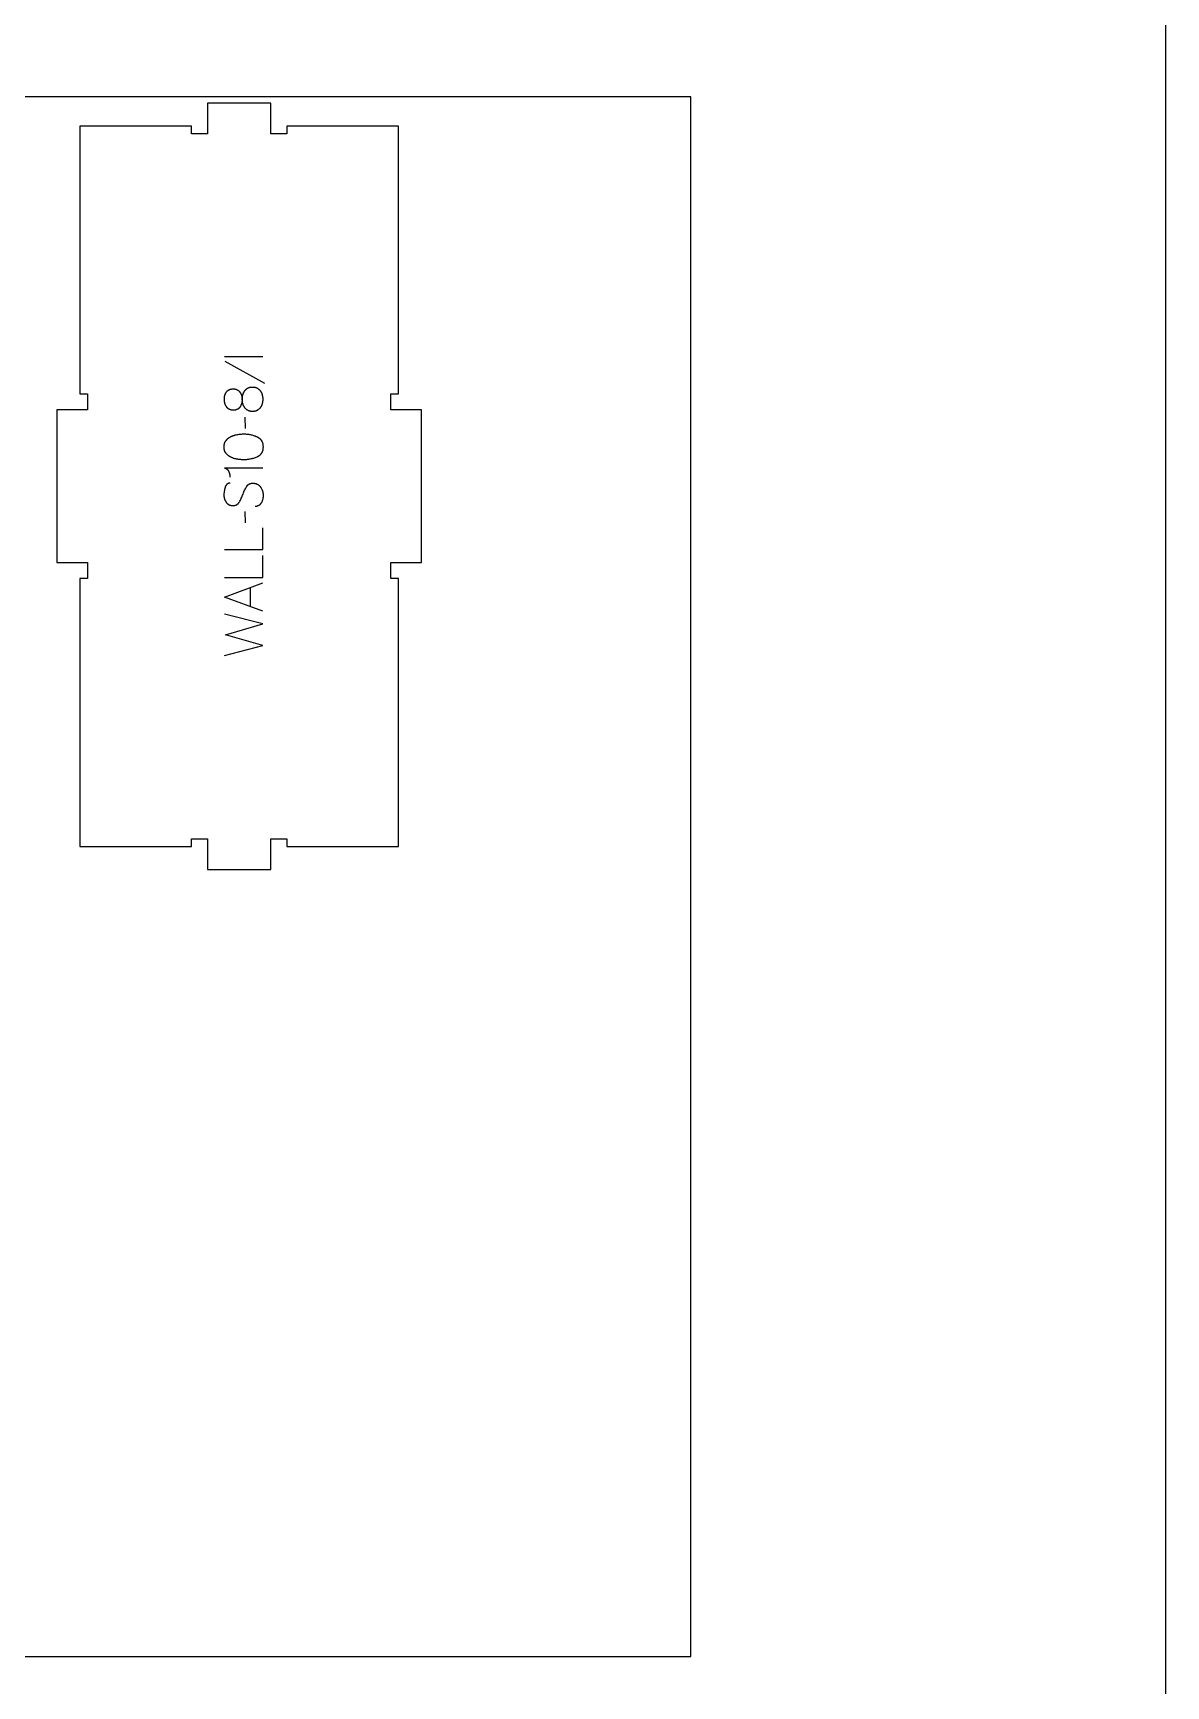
# Model space of a CAD drawing. Extents: x 2032 to 5216, y -10461 to -4867.
# Drawn here: x 4329 to 5216, y -9454 to -8161 of the extents above; entities that cross this region are included whole.
import ezdxf

# ---------------------------------------------------------------- set-up
doc = ezdxf.new("R2010")
doc.units = 0
for name, color, linetype in [('0_SHEET_SPRUCEPLY_2440X122', 1, 'CONTINUOUS'), ('1_ANYTOOL_1MMDEEP_LABELS_S', 2, 'CONTINUOUS'), ('4_ANYTOOL_CUTTHROUGH_OUTSI', 5, 'CONTINUOUS'), ('DONOTCUT', 18, 'CONTINUOUS')]:
    doc.layers.add(name, color=color, linetype=linetype)

msp = doc.modelspace()

# ---------------------------------------------------------------- linework, layer by layer
at = {"layer": '0_SHEET_SPRUCEPLY_2440X122'}
msp.add_lwpolyline([(2403.9, -8211.2), (2403.9, -9431.2), (4843.9, -9431.2), (4843.9, -8211.2)], close=True, dxfattribs=at)
at = {"layer": '1_ANYTOOL_1MMDEEP_LABELS_S'}
for points in [[(4478.9, -8414.3), (4508.9, -8414.3)], [(4479.4, -8417.8), (4510.2, -8435)], [(4495, -8461.7), (4495.1, -8470.5)], [(4508.9, -8501.5), (4478.9, -8501.5), (4479, -8501.5), (4479.2, -8501.5), (4479.3, -8501.5), (4479.5, -8501.6), (4479.6, -8501.6), (4479.7, -8501.7), (4479.9, -8501.7), (4480, -8501.7), (4480.1, -8501.8), (4480.2, -8501.9), (4480.3, -8501.9), (4480.4, -8501.9), (4480.4, -8501.9), (4480.5, -8502), (4480.5, -8502), (4480.6, -8502), (4480.7, -8502.1), (4480.7, -8502.1), (4480.8, -8502.2), (4480.8, -8502.2), (4480.9, -8502.2), (4480.9, -8502.3), (4481, -8502.3), (4481, -8502.4), (4481.1, -8502.4), (4481.1, -8502.4), (4481.2, -8502.5), (4481.2, -8502.5), (4481.3, -8502.6), (4481.3, -8502.6), (4481.4, -8502.7), (4481.4, -8502.7), (4481.5, -8502.8), (4481.6, -8502.9), (4481.7, -8503.1), (4481.8, -8503.2), (4481.9, -8503.3), (4481.9, -8503.4), (4482, -8503.5), (4482.1, -8503.7), (4482.1, -8503.8), (4482.2, -8503.9), (4482.3, -8504.1), (4482.4, -8504.4), (4482.5, -8504.7), (4482.6, -8504.9), (4482.7, -8505.2), (4482.8, -8505.5), (4482.9, -8505.8), (4482.9, -8506.1), (4483, -8506.3), (4483.1, -8506.6), (4483.1, -8506.9), (4483.1, -8507.1), (4483.2, -8507.4), (4483.2, -8507.7), (4483.2, -8507.9), (4483.2, -8508.2), (4483.2, -8508.5)], [(4483.5, -8513.3), (4483.3, -8513.3), (4483.2, -8513.4), (4483.1, -8513.4), (4483, -8513.4), (4482.9, -8513.4), (4482.9, -8513.4), (4482.8, -8513.4), (4482.7, -8513.4), (4482.6, -8513.4), (4482.5, -8513.4), (4482.4, -8513.5), (4482.3, -8513.5), (4482.3, -8513.5), (4482.2, -8513.5), (4482.1, -8513.5), (4482, -8513.6), (4481.9, -8513.6), (4481.9, -8513.6), (4481.8, -8513.7), (4481.7, -8513.7), (4481.7, -8513.7), (4481.6, -8513.8), (4481.5, -8513.8), (4481.4, -8513.8), (4481.4, -8513.9), (4481.3, -8513.9), (4481.2, -8514), (4481.2, -8514), (4481.1, -8514.1), (4481, -8514.1), (4481, -8514.2), (4480.9, -8514.2), (4480.9, -8514.3), (4480.8, -8514.3), (4480.7, -8514.4), (4480.7, -8514.4), (4480.6, -8514.5), (4480.6, -8514.6), (4480.5, -8514.6), (4480.5, -8514.7), (4480.4, -8514.8), (4480.4, -8514.8), (4480.3, -8514.9), (4480.3, -8515), (4480.2, -8515), (4480.2, -8515.1), (4480.1, -8515.2), (4480.1, -8515.3), (4480, -8515.3), (4480, -8515.4), (4479.9, -8515.5), (4479.9, -8515.7), (4479.8, -8515.9), (4479.7, -8516), (4479.6, -8516.2), (4479.6, -8516.4), (4479.5, -8516.6), (4479.3, -8517.4), (4479.1, -8518.2), (4478.9, -8519), (4478.8, -8519.8), (4478.7, -8520.2), (4478.7, -8520.5), (4478.7, -8520.9), (4478.6, -8521.3), (4478.6, -8521.7), (4478.6, -8522), (4478.6, -8522.4), (4478.6, -8522.7), (4478.6, -8522.9), (4478.6, -8523.1), (4478.6, -8523.3), (4478.6, -8523.5), (4478.6, -8523.7), (4478.6, -8523.9), (4478.7, -8524.1), (4478.7, -8524.3), (4478.7, -8524.4), (4478.7, -8524.6), (4478.8, -8524.8), (4478.8, -8525), (4478.9, -8525.2), (4478.9, -8525.3), (4479, -8525.5), (4479, -8525.7), (4479.1, -8525.9), (4479.1, -8526), (4479.2, -8526.2), (4479.3, -8526.4), (4479.4, -8526.6), (4479.4, -8526.7), (4479.5, -8526.9), (4479.6, -8527.1), (4479.7, -8527.2), (4479.8, -8527.4), (4479.9, -8527.6), (4480, -8527.7), (4480.1, -8527.9), (4480.2, -8528), (4480.3, -8528.2), (4480.4, -8528.3), (4480.5, -8528.5), (4480.6, -8528.6), (4480.7, -8528.8), (4480.9, -8528.9), (4481, -8529.1), (4481.1, -8529.2), (4481.3, -8529.3), (4481.4, -8529.4), (4481.5, -8529.5), (4481.7, -8529.7), (4481.8, -8529.8), (4482, -8529.9), (4482.1, -8530), (4482.3, -8530), (4482.4, -8530.1), (4482.6, -8530.2), (4482.8, -8530.3), (4482.9, -8530.4), (4483.1, -8530.4), (4483.3, -8530.5), (4483.5, -8530.5), (4483.6, -8530.6), (4483.8, -8530.6), (4484, -8530.7), (4484.2, -8530.7), (4484.4, -8530.7), (4484.6, -8530.8), (4484.8, -8530.8), (4485, -8530.8), (4485.2, -8530.8), (4485.4, -8530.8), (4485.6, -8530.8), (4485.8, -8530.8), (4486, -8530.8), (4486.2, -8530.8), (4486.4, -8530.8), (4486.6, -8530.8), (4486.8, -8530.7), (4487, -8530.7), (4487.2, -8530.7), (4487.4, -8530.6), (4487.6, -8530.6), (4487.8, -8530.5), (4487.9, -8530.4), (4488, -8530.4), (4488.1, -8530.4), (4488.2, -8530.3), (4488.3, -8530.3), (4488.4, -8530.2), (4488.4, -8530.2), (4488.5, -8530.2), (4488.6, -8530.1), (4488.7, -8530.1), (4488.8, -8530), (4488.8, -8530), (4488.9, -8529.9), (4489, -8529.9), (4489.1, -8529.8), (4489.1, -8529.8), (4489.2, -8529.7), (4489.3, -8529.7), (4489.3, -8529.6), (4489.4, -8529.6), (4489.5, -8529.5), (4489.5, -8529.4), (4489.6, -8529.4), (4489.7, -8529.3), (4489.7, -8529.2), (4489.9, -8529.1), (4490, -8529), (4490.1, -8528.8), (4490.2, -8528.7), (4490.3, -8528.5), (4490.4, -8528.3), (4490.6, -8528.2), (4490.7, -8528), (4491, -8527.3), (4491.4, -8526.6), (4491.8, -8525.8), (4492.1, -8525), (4492.5, -8524.3), (4492.8, -8523.5), (4493.1, -8522.7), (4493.5, -8521.8), (4493.8, -8521), (4494.1, -8520.2), (4494.4, -8519.4), (4494.8, -8518.6), (4495.2, -8517.9), (4495.6, -8517.2), (4496, -8516.5), (4496.4, -8515.8), (4496.5, -8515.6), (4496.6, -8515.5), (4496.7, -8515.3), (4496.8, -8515.2), (4496.9, -8515.2), (4496.9, -8515.1), (4497, -8515), (4497, -8514.9), (4497.1, -8514.9), (4497.2, -8514.8), (4497.2, -8514.7), (4497.3, -8514.7), (4497.4, -8514.6), (4497.4, -8514.6), (4497.5, -8514.5), (4497.6, -8514.4), (4497.7, -8514.4), (4497.7, -8514.3), (4497.8, -8514.3), (4497.9, -8514.2), (4498, -8514.2), (4498, -8514.1), (4498.1, -8514.1), (4498.2, -8514), (4498.3, -8514), (4498.4, -8514), (4498.4, -8513.9), (4498.5, -8513.9), (4498.6, -8513.8), (4498.7, -8513.8), (4498.8, -8513.8), (4498.9, -8513.7), (4499, -8513.7), (4499.1, -8513.7), (4499.1, -8513.6), (4499.2, -8513.6), (4499.3, -8513.6), (4499.5, -8513.5), (4499.7, -8513.5), (4499.9, -8513.5), (4500.1, -8513.4), (4500.3, -8513.4), (4500.5, -8513.4), (4500.7, -8513.4), (4500.9, -8513.4), (4501.2, -8513.4), (4501.4, -8513.4), (4501.6, -8513.4), (4501.8, -8513.4), (4502.1, -8513.4), (4502.3, -8513.4), (4502.5, -8513.5), (4502.7, -8513.5), (4503, -8513.5), (4503.2, -8513.6), (4503.4, -8513.6), (4503.6, -8513.7), (4503.8, -8513.8), (4504, -8513.8), (4504.2, -8513.9), (4504.4, -8514), (4504.6, -8514.1), (4504.7, -8514.1), (4504.9, -8514.2), (4505.1, -8514.3), (4505.3, -8514.4), (4505.4, -8514.5), (4505.6, -8514.6), (4505.8, -8514.8), (4505.9, -8514.9), (4506.1, -8515), (4506.2, -8515.1), (4506.4, -8515.3), (4506.5, -8515.4), (4506.6, -8515.6), (4506.8, -8515.7), (4506.9, -8515.9), (4507, -8516), (4507.2, -8516.2), (4507.3, -8516.4), (4507.4, -8516.6), (4507.6, -8516.9), (4507.8, -8517.3), (4508, -8517.7), (4508.2, -8518), (4508.4, -8518.4), (4508.5, -8518.8), (4508.6, -8519), (4508.6, -8519.2), (4508.7, -8519.3), (4508.8, -8519.5), (4508.8, -8519.7), (4508.9, -8519.9), (4508.9, -8520.1), (4509, -8520.3), (4509, -8520.5), (4509.1, -8520.7), (4509.1, -8520.9), (4509.1, -8521.1), (4509.1, -8521.3), (4509.2, -8521.5), (4509.2, -8521.9), (4509.2, -8522.3), (4509.3, -8522.8), (4509.3, -8523.2), (4509.2, -8523.6), (4509.2, -8524), (4509.2, -8524.4), (4509.1, -8524.8), (4509.1, -8525.2), (4509, -8525.5), (4508.9, -8525.9), (4508.8, -8526.3), (4508.7, -8526.7), (4508.5, -8527), (4508.4, -8527.4), (4508.2, -8527.8), (4508.1, -8528.1), (4507.9, -8528.5), (4507.7, -8528.8), (4507.6, -8529), (4507.5, -8529.1), (4507.4, -8529.3), (4507.3, -8529.5), (4507.2, -8529.6), (4507.1, -8529.7), (4506.9, -8529.9), (4506.8, -8530), (4506.7, -8530.1), (4506.6, -8530.3), (4506.4, -8530.4), (4506.3, -8530.5), (4506.2, -8530.5), (4506.2, -8530.6), (4506.1, -8530.6), (4506, -8530.7), (4506, -8530.7), (4505.9, -8530.8), (4505.8, -8530.8), (4505.7, -8530.9), (4505.7, -8530.9), (4505.6, -8531), (4505.5, -8531), (4505.5, -8531), (4505.4, -8531.1), (4505.3, -8531.1), (4505.2, -8531.1), (4505.1, -8531.2), (4505.1, -8531.2), (4505, -8531.2), (4504.9, -8531.3), (4504.8, -8531.3), (4504.7, -8531.3), (4504.5, -8531.4), (4504.3, -8531.4), (4504.1, -8531.5), (4504, -8531.5), (4503.8, -8531.5), (4503.6, -8531.5), (4503.4, -8531.5), (4503.2, -8531.6), (4503, -8531.6)], [(4495, -8535.6), (4495.1, -8544.4)], [(4478.9, -8565.3), (4508.9, -8565.3), (4508.9, -8548.2)], [(4478.9, -8587.1), (4508.9, -8587.1), (4508.9, -8570)], [(4508.9, -8613.4), (4478.9, -8602.5), (4508.9, -8591.4)], [(4499.4, -8609.9), (4499.4, -8595)], [(4478.9, -8648.1), (4508.9, -8640.4), (4479.8, -8631.9), (4508.9, -8623.4), (4478.9, -8615.9)]]:
    msp.add_lwpolyline(points, dxfattribs=at)
for points in [[(4478.9, -8447.6), (4478.9, -8447.1), (4478.9, -8446.7), (4479, -8446.3), (4479, -8446.1), (4479, -8446), (4479, -8445.8), (4479.1, -8445.6), (4479.1, -8445.4), (4479.1, -8445.2), (4479.2, -8445), (4479.2, -8444.8), (4479.3, -8444.6), (4479.3, -8444.5), (4479.4, -8444.3), (4479.4, -8444.1), (4479.5, -8444), (4479.6, -8443.8), (4479.6, -8443.6), (4479.7, -8443.4), (4479.8, -8443.3), (4479.8, -8443.1), (4479.9, -8443), (4480, -8442.8), (4480.1, -8442.6), (4480.2, -8442.5), (4480.3, -8442.3), (4480.4, -8442.2), (4480.5, -8442), (4480.6, -8441.9), (4480.7, -8441.8), (4480.8, -8441.6), (4480.9, -8441.5), (4481, -8441.4), (4481.1, -8441.2), (4481.3, -8441.1), (4481.4, -8441), (4481.5, -8440.9), (4481.7, -8440.8), (4481.8, -8440.7), (4481.9, -8440.6), (4482.1, -8440.5), (4482.2, -8440.4), (4482.4, -8440.3), (4482.5, -8440.2), (4482.7, -8440.2), (4482.9, -8440.1), (4483, -8440), (4483.2, -8440), (4483.4, -8439.9), (4483.5, -8439.9), (4483.7, -8439.8), (4483.9, -8439.8), (4484.1, -8439.7), (4484.3, -8439.7), (4484.5, -8439.7), (4484.7, -8439.6), (4484.9, -8439.6), (4485.1, -8439.6), (4485.3, -8439.6), (4485.5, -8439.6), (4485.7, -8439.6), (4485.9, -8439.6), (4486.1, -8439.6), (4486.3, -8439.6), (4486.6, -8439.6), (4486.8, -8439.6), (4487, -8439.7), (4487.2, -8439.7), (4487.4, -8439.7), (4487.6, -8439.8), (4487.8, -8439.8), (4488, -8439.9), (4488.1, -8439.9), (4488.3, -8440), (4488.5, -8440.1), (4488.7, -8440.2), (4488.9, -8440.2), (4489, -8440.3), (4489.2, -8440.4), (4489.3, -8440.5), (4489.5, -8440.6), (4489.6, -8440.7), (4489.8, -8440.8), (4489.9, -8440.9), (4490.1, -8441), (4490.2, -8441.2), (4490.4, -8441.3), (4490.5, -8441.4), (4490.6, -8441.6), (4490.7, -8441.7), (4490.9, -8441.8), (4491, -8442), (4491.1, -8442.2), (4491.2, -8442.3), (4491.3, -8442.5), (4491.4, -8442.6), (4491.5, -8442.8), (4491.6, -8443), (4491.7, -8443.1), (4491.8, -8443.3), (4491.8, -8443.5), (4491.9, -8443.7), (4492, -8443.8), (4492.1, -8444), (4492.2, -8444.2), (4492.2, -8444.4), (4492.3, -8444.5), (4492.3, -8444.7), (4492.4, -8444.9), (4492.5, -8445.1), (4492.5, -8445.3), (4492.5, -8445.4), (4492.6, -8445.6), (4492.6, -8445.8), (4492.7, -8446), (4492.7, -8446.2), (4492.7, -8446.4), (4492.8, -8446.6), (4492.8, -8446.8), (4492.8, -8447), (4492.8, -8447.1), (4492.8, -8447.3), (4492.8, -8447.5), (4492.8, -8447.9), (4492.8, -8448.3), (4492.8, -8448.7), (4492.8, -8449.1), (4492.8, -8449.3), (4492.7, -8449.5), (4492.7, -8449.6), (4492.7, -8449.8), (4492.6, -8450), (4492.6, -8450.2), (4492.6, -8450.4), (4492.5, -8450.5), (4492.5, -8450.7), (4492.4, -8450.9), (4492.4, -8451.1), (4492.3, -8451.3), (4492.3, -8451.4), (4492.2, -8451.6), (4492.1, -8451.8), (4492.1, -8452), (4492, -8452.1), (4491.9, -8452.3), (4491.8, -8452.5), (4491.8, -8452.6), (4491.6, -8453), (4491.4, -8453.3), (4491.2, -8453.6), (4491.1, -8453.8), (4491, -8453.9), (4490.9, -8454.1), (4490.8, -8454.2), (4490.7, -8454.4), (4490.5, -8454.5), (4490.5, -8454.6), (4490.4, -8454.6), (4490.3, -8454.7), (4490.3, -8454.8), (4490.2, -8454.8), (4490.1, -8454.9), (4490.1, -8454.9), (4490, -8455), (4489.9, -8455), (4489.9, -8455.1), (4489.8, -8455.2), (4489.7, -8455.2), (4489.6, -8455.3), (4489.6, -8455.3), (4489.5, -8455.3), (4489.4, -8455.4), (4489.2, -8455.5), (4489.1, -8455.6), (4488.9, -8455.6), (4488.7, -8455.7), (4488.6, -8455.8), (4488.4, -8455.8), (4488.2, -8455.9), (4488, -8456), (4487.8, -8456), (4487.6, -8456.1), (4487.4, -8456.1), (4487.2, -8456.1), (4487, -8456.2), (4486.8, -8456.2), (4486.6, -8456.2), (4486.4, -8456.2), (4486.2, -8456.2), (4485.9, -8456.2), (4485.7, -8456.2), (4485.5, -8456.2), (4485.3, -8456.2), (4485.1, -8456.2), (4484.8, -8456.2), (4484.6, -8456.1), (4484.4, -8456.1), (4484.2, -8456), (4484, -8456), (4483.9, -8456), (4483.7, -8455.9), (4483.5, -8455.8), (4483.3, -8455.8), (4483.1, -8455.7), (4483, -8455.6), (4482.8, -8455.6), (4482.6, -8455.5), (4482.5, -8455.4), (4482.3, -8455.3), (4482.1, -8455.2), (4482.1, -8455.1), (4482, -8455.1), (4481.9, -8455), (4481.9, -8455), (4481.7, -8454.9), (4481.6, -8454.7), (4481.4, -8454.6), (4481.3, -8454.5), (4481.2, -8454.3), (4481.1, -8454.2), (4480.9, -8454), (4480.8, -8453.9), (4480.7, -8453.7), (4480.6, -8453.6), (4480.5, -8453.4), (4480.4, -8453.2), (4480.3, -8453.1), (4480.2, -8452.9), (4480.1, -8452.7), (4480, -8452.6), (4479.9, -8452.4), (4479.9, -8452.2), (4479.8, -8452), (4479.7, -8451.9), (4479.6, -8451.7), (4479.6, -8451.5), (4479.5, -8451.3), (4479.4, -8451.1), (4479.4, -8450.9), (4479.3, -8450.8), (4479.3, -8450.6), (4479.2, -8450.4), (4479.2, -8450.2), (4479.1, -8450), (4479.1, -8449.8), (4479.1, -8449.6), (4479, -8449.2), (4479, -8448.8), (4478.9, -8448.4), (4478.9, -8448)], [(4492.9, -8447.7), (4492.9, -8447.2), (4493, -8446.6), (4493, -8446.4), (4493, -8446.1), (4493, -8445.9), (4493.1, -8445.6), (4493.1, -8445.4), (4493.1, -8445.1), (4493.2, -8444.9), (4493.2, -8444.7), (4493.3, -8444.4), (4493.3, -8444.2), (4493.4, -8444), (4493.5, -8443.8), (4493.5, -8443.6), (4493.6, -8443.4), (4493.7, -8443.1), (4493.8, -8442.9), (4493.9, -8442.7), (4494, -8442.5), (4494.1, -8442.3), (4494.2, -8442.1), (4494.3, -8442), (4494.4, -8441.8), (4494.5, -8441.6), (4494.6, -8441.4), (4494.7, -8441.2), (4494.9, -8441.1), (4495, -8440.9), (4495.1, -8440.7), (4495.3, -8440.6), (4495.4, -8440.4), (4495.6, -8440.3), (4495.7, -8440.1), (4495.9, -8440), (4496, -8439.8), (4496.2, -8439.7), (4496.3, -8439.6), (4496.5, -8439.4), (4496.6, -8439.3), (4496.8, -8439.2), (4497, -8439.1), (4497.2, -8439), (4497.3, -8438.9), (4497.5, -8438.8), (4497.7, -8438.7), (4497.9, -8438.7), (4498.1, -8438.6), (4498.2, -8438.5), (4498.4, -8438.5), (4498.6, -8438.4), (4498.8, -8438.3), (4499, -8438.3), (4499.2, -8438.3), (4499.4, -8438.2), (4499.6, -8438.2), (4499.8, -8438.2), (4500.1, -8438.1), (4500.3, -8438.1), (4500.5, -8438.1), (4500.7, -8438.1), (4500.9, -8438.1), (4501.2, -8438.1), (4501.4, -8438.1), (4501.6, -8438.1), (4501.8, -8438.1), (4502, -8438.2), (4502.3, -8438.2), (4502.5, -8438.2), (4502.7, -8438.3), (4502.9, -8438.3), (4503.1, -8438.3), (4503.3, -8438.4), (4503.5, -8438.5), (4503.7, -8438.5), (4503.8, -8438.6), (4504, -8438.7), (4504.2, -8438.7), (4504.4, -8438.8), (4504.6, -8438.9), (4504.7, -8439), (4504.9, -8439.1), (4505.1, -8439.2), (4505.2, -8439.3), (4505.4, -8439.4), (4505.6, -8439.6), (4505.7, -8439.7), (4505.9, -8439.8), (4506, -8440), (4506.2, -8440.1), (4506.3, -8440.3), (4506.5, -8440.4), (4506.6, -8440.6), (4506.7, -8440.7), (4506.9, -8440.9), (4507, -8441.1), (4507.1, -8441.2), (4507.3, -8441.4), (4507.4, -8441.6), (4507.5, -8441.8), (4507.6, -8442), (4507.7, -8442.1), (4507.8, -8442.3), (4507.9, -8442.5), (4508, -8442.7), (4508.1, -8442.9), (4508.1, -8443.1), (4508.2, -8443.4), (4508.3, -8443.6), (4508.4, -8443.8), (4508.4, -8444), (4508.5, -8444.2), (4508.6, -8444.4), (4508.6, -8444.7), (4508.7, -8444.9), (4508.7, -8445.1), (4508.7, -8445.4), (4508.8, -8445.6), (4508.8, -8445.9), (4508.8, -8446.1), (4508.9, -8446.4), (4508.9, -8446.6), (4508.9, -8447.2), (4508.9, -8447.7), (4508.9, -8448.2), (4508.9, -8448.7), (4508.9, -8449), (4508.8, -8449.2), (4508.8, -8449.5), (4508.8, -8449.7), (4508.7, -8450), (4508.7, -8450.2), (4508.7, -8450.4), (4508.6, -8450.7), (4508.6, -8450.9), (4508.5, -8451.1), (4508.4, -8451.3), (4508.4, -8451.6), (4508.3, -8451.8), (4508.2, -8452), (4508.1, -8452.2), (4508.1, -8452.4), (4508, -8452.6), (4507.9, -8452.8), (4507.8, -8453), (4507.7, -8453.2), (4507.6, -8453.4), (4507.5, -8453.6), (4507.4, -8453.7), (4507.3, -8453.9), (4507.1, -8454.1), (4507, -8454.3), (4506.9, -8454.4), (4506.7, -8454.6), (4506.6, -8454.8), (4506.5, -8454.9), (4506.3, -8455.1), (4506.2, -8455.2), (4506, -8455.4), (4505.9, -8455.5), (4505.7, -8455.6), (4505.6, -8455.8), (4505.4, -8455.9), (4505.2, -8456), (4505.1, -8456.1), (4504.9, -8456.2), (4504.7, -8456.3), (4504.6, -8456.4), (4504.4, -8456.5), (4504.2, -8456.6), (4504, -8456.7), (4503.8, -8456.7), (4503.7, -8456.8), (4503.5, -8456.9), (4503.3, -8456.9), (4503.1, -8457), (4502.9, -8457), (4502.7, -8457.1), (4502.5, -8457.1), (4502.3, -8457.2), (4502, -8457.2), (4501.8, -8457.2), (4501.6, -8457.2), (4501.4, -8457.2), (4501.2, -8457.2), (4500.9, -8457.2), (4500.7, -8457.2), (4500.5, -8457.2), (4500.3, -8457.2), (4500.1, -8457.2), (4499.8, -8457.2), (4499.6, -8457.2), (4499.4, -8457.1), (4499.2, -8457.1), (4499, -8457), (4498.8, -8457), (4498.6, -8456.9), (4498.4, -8456.9), (4498.2, -8456.8), (4498.1, -8456.7), (4497.9, -8456.7), (4497.7, -8456.6), (4497.5, -8456.5), (4497.3, -8456.4), (4497.2, -8456.3), (4497, -8456.2), (4496.8, -8456.1), (4496.6, -8456), (4496.5, -8455.9), (4496.3, -8455.8), (4496.2, -8455.6), (4496, -8455.5), (4495.9, -8455.4), (4495.7, -8455.2), (4495.6, -8455.1), (4495.4, -8454.9), (4495.3, -8454.8), (4495.1, -8454.6), (4495, -8454.4), (4494.9, -8454.3), (4494.7, -8454.1), (4494.6, -8453.9), (4494.5, -8453.7), (4494.4, -8453.6), (4494.3, -8453.4), (4494.2, -8453.2), (4494.1, -8453), (4494, -8452.8), (4493.9, -8452.6), (4493.8, -8452.4), (4493.7, -8452.2), (4493.6, -8452), (4493.5, -8451.8), (4493.5, -8451.6), (4493.4, -8451.3), (4493.3, -8451.1), (4493.3, -8450.9), (4493.2, -8450.7), (4493.2, -8450.4), (4493.1, -8450.2), (4493.1, -8450), (4493.1, -8449.7), (4493, -8449.5), (4493, -8449.2), (4493, -8449), (4493, -8448.7), (4492.9, -8448.2)], [(4478.7, -8485), (4478.7, -8484.6), (4478.7, -8484.2), (4478.7, -8484.1), (4478.7, -8483.9), (4478.7, -8483.7), (4478.7, -8483.5), (4478.8, -8483.4), (4478.8, -8483.2), (4478.8, -8483), (4478.9, -8482.9), (4478.9, -8482.7), (4478.9, -8482.5), (4479, -8482.4), (4479, -8482.2), (4479.1, -8482.1), (4479.1, -8481.9), (4479.2, -8481.8), (4479.2, -8481.6), (4479.3, -8481.5), (4479.4, -8481.3), (4479.4, -8481.2), (4479.5, -8481.1), (4479.6, -8480.9), (4479.7, -8480.8), (4479.7, -8480.6), (4479.8, -8480.5), (4479.9, -8480.4), (4480, -8480.3), (4480.1, -8480.1), (4480.2, -8480), (4480.4, -8479.8), (4480.6, -8479.5), (4480.8, -8479.3), (4481, -8479.1), (4481.2, -8478.8), (4481.4, -8478.6), (4481.7, -8478.4), (4481.9, -8478.2), (4482.1, -8478), (4482.4, -8477.9), (4482.7, -8477.7), (4482.9, -8477.5), (4483.2, -8477.3), (4483.5, -8477.2), (4483.7, -8477), (4484, -8476.9), (4484.3, -8476.7), (4484.6, -8476.6), (4484.9, -8476.5), (4485.2, -8476.3), (4485.5, -8476.2), (4485.8, -8476.1), (4486.2, -8476), (4486.5, -8475.9), (4486.8, -8475.8), (4487.1, -8475.7), (4487.4, -8475.6), (4487.8, -8475.5), (4488.1, -8475.5), (4488.4, -8475.4), (4489.1, -8475.3), (4489.8, -8475.2), (4490.5, -8475.1), (4491.1, -8475), (4491.8, -8474.9), (4492.4, -8474.9), (4493.1, -8474.8), (4493.7, -8474.8), (4494.3, -8474.8), (4494.9, -8474.8), (4495.5, -8474.8), (4496.1, -8474.9), (4496.8, -8474.9), (4497.4, -8475), (4498, -8475.1), (4498.6, -8475.2), (4499.2, -8475.3), (4499.9, -8475.5), (4500.5, -8475.6), (4501.1, -8475.8), (4501.7, -8476), (4502.3, -8476.2), (4503, -8476.4), (4503.6, -8476.7), (4504.2, -8476.9), (4504.5, -8477.1), (4504.8, -8477.2), (4505.1, -8477.4), (4505.2, -8477.4), (4505.4, -8477.5), (4505.5, -8477.6), (4505.6, -8477.7), (4505.8, -8477.8), (4505.9, -8477.9), (4506, -8478), (4506.1, -8478), (4506.3, -8478.1), (4506.4, -8478.2), (4506.5, -8478.3), (4506.6, -8478.4), (4506.7, -8478.5), (4506.8, -8478.6), (4506.9, -8478.7), (4507, -8478.8), (4507.1, -8479), (4507.2, -8479.1), (4507.3, -8479.2), (4507.4, -8479.3), (4507.5, -8479.4), (4507.6, -8479.5), (4507.7, -8479.6), (4507.8, -8479.8), (4507.8, -8479.9), (4507.9, -8480), (4508, -8480.1), (4508.1, -8480.3), (4508.1, -8480.4), (4508.2, -8480.5), (4508.3, -8480.7), (4508.3, -8480.8), (4508.4, -8480.9), (4508.5, -8481.1), (4508.5, -8481.2), (4508.6, -8481.4), (4508.6, -8481.5), (4508.7, -8481.6), (4508.7, -8481.8), (4508.8, -8481.9), (4508.8, -8482.1), (4508.9, -8482.3), (4508.9, -8482.6), (4509, -8482.9), (4509, -8483.2), (4509.1, -8483.6), (4509.1, -8483.9), (4509.1, -8484.2), (4509.2, -8484.6), (4509.2, -8485), (4509.2, -8485.3), (4509.1, -8485.7), (4509.1, -8486), (4509.1, -8486.4), (4509, -8486.7), (4509, -8487), (4508.9, -8487.4), (4508.9, -8487.5), (4508.9, -8487.7), (4508.8, -8487.8), (4508.8, -8488), (4508.7, -8488.1), (4508.7, -8488.3), (4508.6, -8488.4), (4508.6, -8488.6), (4508.5, -8488.7), (4508.5, -8488.8), (4508.4, -8489), (4508.3, -8489.1), (4508.3, -8489.3), (4508.2, -8489.4), (4508.1, -8489.5), (4508.1, -8489.6), (4508, -8489.8), (4507.9, -8489.9), (4507.8, -8490), (4507.8, -8490.1), (4507.7, -8490.3), (4507.6, -8490.4), (4507.5, -8490.5), (4507.4, -8490.6), (4507.3, -8490.7), (4507.2, -8490.8), (4507.1, -8490.9), (4507, -8491.1), (4506.9, -8491.2), (4506.8, -8491.3), (4506.7, -8491.4), (4506.6, -8491.5), (4506.5, -8491.6), (4506.3, -8491.7), (4506.2, -8491.8), (4506.1, -8491.8), (4506, -8491.9), (4505.9, -8492), (4505.7, -8492.1), (4505.6, -8492.2), (4505.5, -8492.3), (4505.3, -8492.4), (4505.2, -8492.4), (4505, -8492.5), (4504.8, -8492.7), (4504.5, -8492.8), (4504.2, -8492.9), (4503.5, -8493.2), (4502.9, -8493.4), (4502.3, -8493.7), (4501.7, -8493.9), (4501, -8494.1), (4500.4, -8494.2), (4499.8, -8494.4), (4499.2, -8494.5), (4498.6, -8494.6), (4497.9, -8494.7), (4497.3, -8494.8), (4496.7, -8494.9), (4496.1, -8495), (4495.5, -8495), (4494.9, -8495), (4494.3, -8495), (4493.6, -8495), (4493, -8495), (4492.4, -8495), (4491.7, -8494.9), (4491.1, -8494.9), (4490.4, -8494.8), (4489.7, -8494.7), (4489.1, -8494.6), (4488.7, -8494.5), (4488.4, -8494.5), (4488.1, -8494.4), (4487.7, -8494.3), (4487.4, -8494.2), (4487.1, -8494.2), (4486.7, -8494.1), (4486.4, -8494), (4486.1, -8493.9), (4485.8, -8493.8), (4485.5, -8493.6), (4485.2, -8493.5), (4484.9, -8493.4), (4484.6, -8493.3), (4484.3, -8493.1), (4484, -8493), (4483.7, -8492.8), (4483.4, -8492.7), (4483.2, -8492.5), (4482.9, -8492.4), (4482.6, -8492.2), (4482.4, -8492), (4482.1, -8491.8), (4481.9, -8491.6), (4481.7, -8491.4), (4481.4, -8491.2), (4481.2, -8491), (4481, -8490.8), (4480.8, -8490.6), (4480.6, -8490.4), (4480.4, -8490.1), (4480.2, -8489.9), (4480.1, -8489.8), (4480, -8489.6), (4479.9, -8489.5), (4479.8, -8489.4), (4479.7, -8489.2), (4479.7, -8489.1), (4479.6, -8489), (4479.5, -8488.8), (4479.4, -8488.7), (4479.4, -8488.6), (4479.3, -8488.4), (4479.2, -8488.3), (4479.2, -8488.1), (4479.1, -8488), (4479.1, -8487.8), (4479, -8487.7), (4479, -8487.5), (4478.9, -8487.4), (4478.9, -8487.2), (4478.9, -8487), (4478.8, -8486.9), (4478.8, -8486.7), (4478.8, -8486.6), (4478.7, -8486.4), (4478.7, -8486.2), (4478.7, -8486), (4478.7, -8485.9), (4478.7, -8485.7), (4478.7, -8485.3)]]:
    msp.add_lwpolyline(points, close=True, dxfattribs=at)
at = {"layer": '4_ANYTOOL_CUTTHROUGH_OUTSI', "color": 5}
msp.add_lwpolyline([(4365.7, -8588), (4365.7, -8797.5), (4453.2, -8797.5), (4453.2, -8791.5), (4465.7, -8791.5), (4465.7, -8815.5), (4515.2, -8815.5), (4515.2, -8791.5), (4527.7, -8791.5), (4527.7, -8797.5), (4615.2, -8797.5), (4615.2, -8588), (4609.2, -8588), (4609.2, -8575.5), (4633.2, -8575.5), (4633.2, -8456), (4609.2, -8456), (4609.2, -8443.5), (4615.2, -8443.5), (4615.2, -8234), (4527.7, -8234), (4527.7, -8240), (4515.2, -8240), (4515.2, -8216), (4465.7, -8216), (4465.7, -8240), (4453.2, -8240), (4453.2, -8234), (4365.7, -8234), (4365.7, -8443.5), (4371.7, -8443.5), (4371.7, -8456), (4347.7, -8456), (4347.7, -8575.5), (4371.7, -8575.5), (4371.7, -8588)], close=True, dxfattribs=at)
at = {"layer": 'DONOTCUT'}
msp.add_lwpolyline([(2032.2, -10460.6), (5215.6, -10460.6), (5215.6, -4867.2), (2032.2, -4867.2)], close=True, dxfattribs=at)

doc.saveas('drawing.dxf')
